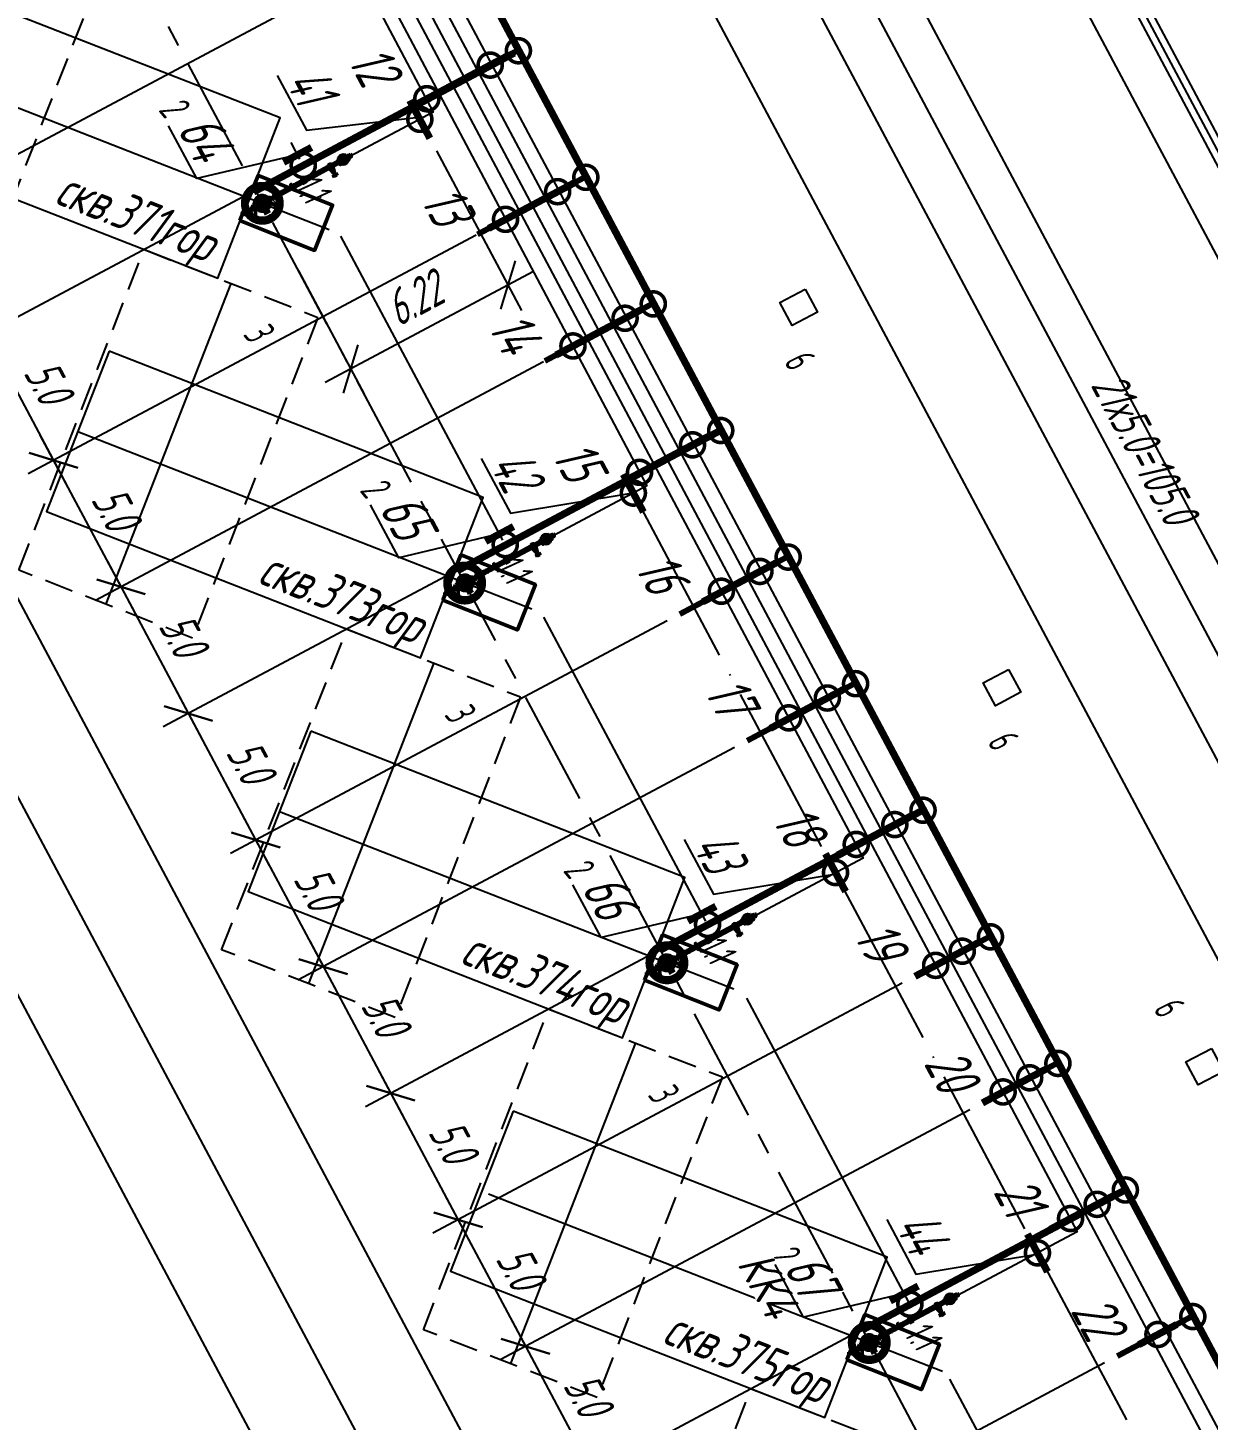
# Model space of a CAD drawing. Extents: x 5370511 to 5386565, y 1010429 to 1053793.
# Drawn here: x 5380076.9 to 5380159.2, y 1040594.6 to 1040691.7 of the extents above; entities that cross this region are included whole.
import ezdxf

# ---------------------------------------------------------------- set-up
doc = ezdxf.new("R2010")
doc.units = 0
doc.header["$PDMODE"] = 32
doc.header["$PDSIZE"] = 0.3
for name, pattern in [('ACAD_ISO04W100', [30, 24, -3, 0, -3]), ('осевая2', [12.5, 8, -1.5, 1.5, -1.5]), ('Штрих 2x1', [3, 2, -1])]:
    doc.linetypes.add(name, pattern=pattern)
doc.layers.get('0').update_dxf_attribs({"linetype": 'CONTINUOUS'})
doc.layers.get('DEFPOINTS').update_dxf_attribs({"linetype": 'CONTINUOUS'})
doc.layers.add('ГП_Нов.скв.', color=104, linetype='CONTINUOUS', lineweight=25)
doc.layers.add('ЭС_сети', color=1, linetype='CONTINUOUS', lineweight=50)
doc.layers.add('ГП_опоры_схем', color=7, linetype='CONTINUOUS')
doc.layers.add('ОНиГМ сооружения', color=7, linetype='CONTINUOUS')
doc.styles.add('ГОСТ_НИПИ', font='gost_nipi.shx', dxfattribs={"oblique": 15})
doc.styles.add('ГОСТ_НИПИ_разм', font='gost_nipi.shx', dxfattribs={"width": 0.8, "oblique": 15, "height": 2.5})
doc.dimstyles.new('Лист М500', dxfattribs={"dimtxt": 2.5, "dimasz": 2.5, "dimexe": 2, "dimexo": 1, "dimgap": 1, "dimtad": 1, "dimdec": 1, "dimlfac": 0.5, "dimzin": 0, "dimdsep": 46, "dimtxsty": 'ГОСТ_НИПИ_разм', "dimblk": 'OBLIQUE', "dimcen": 0.09, "dimdle": 2, "dimaunit": 1, "dimadec": 0, "dimazin": 0, "dimtfac": 1, "dimtdec": 1, "dimtofl": 0, "dimtmove": 1, "dimatfit": 3, "dimldrblk": 'NONE', "dimfxl": 1, "dimtolj": 1, "dimtzin": 0, "dimarcsym": 0})

# ---------------------------------------------------------------- blocks, each defined once
blk = doc.blocks.new('A$C65CC1851')
at = {"layer": 'ОНиГМ сооружения', "color": 253, "lineweight": 18, "ltscale": 0.7}
for p, q in [((434, 4006), (114, 4007)), ((273, 0), (274, 4310)), ((664, 3502), (194, 3502)), ((205, 2442), (342, 2442)), ((274, 1197), (636, 1196)), ((504, 1264), (637, 1264)), ((0, 800), (636, 800)), ((273, 337), (636, 337))]:
    blk.add_line(p, q, dxfattribs=at)
at = {"layer": 'ОНиГМ сооружения', "color": 253, "lineweight": 50, "ltscale": 100}
for p, q in [((230, 4228), (230, 4313)), ((319, 4227), (319, 4310)), ((230, 3432), (229, 2072)), ((230, 3786), (230, 3568)), ((319, 3681), (230, 3681)), ((319, 3582), (230, 3582)), ((319, 3422), (230, 3422)), ((617, 3502), (292, 3423)), ((617, 3502), (296, 3579)), ((318, 2072), (319, 3427)), ((319, 3573), (319, 3785)), ((617, 3622), (617, 3382)), ((617, 3502), (697, 3502)), ((319, 3322), (230, 3322)), ((319, 3322), (230, 3322)), ((318, 2672), (229, 2672)), ((318, 2172), (229, 2172)), ((229, 1412), (229, 1952)), ((318, 1952), (318, 1412)), ((176, 1519), (176, 1332)), ((176, 1519), (229, 1519)), ((176, 1479), (229, 1479)), ((318, 1852), (229, 1852)), ((254, 1752), (229, 1752)), ((318, 1512), (229, 1512)), ((298, 1700), (249, 1700)), ((249, 1700), (249, 1669)), ((254, 1823), (254, 1834)), ((254, 1834), (294, 1834)), ((254, 1823), (294, 1755)), ((294, 1823), (254, 1755)), ((254, 1744), (254, 1755)), ((254, 1744), (294, 1744)), ((257, 1834), (257, 1851)), ((257, 1851), (290, 1851)), ((257, 1700), (257, 1710)), ((257, 1710), (290, 1710)), ((264, 1744), (264, 1675)), ((274, 1752), (274, 1752)), ((284, 1744), (284, 1675)), ((290, 1834), (290, 1851)), ((290, 1700), (290, 1710)), ((294, 1834), (294, 1823)), ((294, 1755), (294, 1744)), ((318, 1752), (294, 1752)), ((298, 1700), (298, 1669)), ((319, 1519), (371, 1519)), ((319, 1479), (371, 1479)), ((371, 1519), (371, 1332)), ((176, 1440), (229, 1440)), ((176, 1412), (371, 1412)), ((371, 1372), (176, 1372)), ((371, 1332), (176, 1332)), ((371, 1332), (176, 1062)), ((371, 1062), (176, 1332)), ((371, 1062), (176, 1062)), ((176, 1022), (176, 1062)), ((176, 1022), (371, 1022)), ((176, 982), (176, 1022)), ((176, 982), (176, 942)), ((371, 982), (176, 982)), ((318, 1010), (229, 1010)), ((229, 1010), (229, 993)), ((318, 993), (229, 993)), ((318, 1010), (318, 993)), ((319, 1440), (371, 1440)), ((637, 1264), (371, 1399)), ((371, 1022), (371, 1062)), ((371, 982), (371, 1022)), ((371, 982), (371, 942)), ((636, 1196), (372, 1331)), ((636, 1196), (372, 1061)), ((637, 1264), (570, 1230)), ((637, 1384), (636, 1144)), ((637, 1316), (636, 1076)), ((636, 1196), (666, 1196)), ((637, 1264), (666, 1264)), ((371, 942), (176, 942)), ((371, 592), (176, 592)), ((176, 552), (176, 592)), ((371, 552), (176, 552)), ((371, 552), (176, 552)), ((176, 512), (176, 552)), ((176, 472), (176, 512)), ((371, 512), (176, 512)), ((218, 592), (218, 619)), ((318, 540), (228, 540)), ((228, 540), (228, 523)), ((318, 523), (228, 523)), ((229, 887), (229, 942)), ((636, 800), (300, 894)), ((636, 800), (300, 706)), ((318, 887), (318, 942)), ((318, 540), (318, 523)), ((328, 592), (328, 619)), ((371, 552), (371, 592)), ((371, 512), (371, 552)), ((371, 472), (371, 512)), ((636, 920), (636, 680)), ((636, 800), (666, 800)), ((371, 472), (176, 472)), ((371, 472), (176, 202)), ((371, 202), (176, 472)), ((371, 202), (176, 202)), ((176, 122), (176, 202)), ((371, 162), (176, 162)), ((176, 162), (371, 162)), ((176, 162), (370, 162)), ((176, 122), (371, 122)), ((310, 75), (237, 75)), ((237, 75), (237, 40)), ((237, 40), (310, 40)), ((237, 40), (310, 40)), ((310, 40), (237, 40)), ((237, 40), (237, 20)), ((310, 20), (237, 20)), ((243, 122), (243, 75)), ((303, 122), (303, 75)), ((310, 40), (310, 75)), ((310, 40), (310, 20)), ((636, 337), (371, 472)), ((636, 337), (371, 202)), ((371, 122), (371, 202)), ((636, 457), (636, 217)), ((636, 337), (666, 337))]:
    blk.add_line(p, q, dxfattribs=at)
at = {"layer": 'ОНиГМ сооружения', "color": 253, "lineweight": 50, "ltscale": 0.7}
for p, q in [((354, 3501), (354, 3501)), ((294, 3197), (254, 3197)), ((294, 2997), (254, 2997)), ((294, 2797), (254, 2797)), ((318, 1632), (229, 1632)), ((312, 1789), (237, 1789)), ((274, 1673), (274, 1851))]:
    blk.add_line(p, q, dxfattribs=at)
at = {"layer": 'ОНиГМ сооружения', "color": 253, "lineweight": 50}
for p, q in [((205, 2527), (205, 2357)), ((229, 2527), (205, 2527)), ((342, 2527), (319, 2527)), ((342, 2527), (342, 2357)), ((229, 2357), (205, 2357)), ((342, 2357), (318, 2357))]:
    blk.add_line(p, q, dxfattribs=at)
for points in [[(169, 4183), (379, 4182), (379, 4155), (169, 4156)], [(169, 4156), (379, 4155), (379, 4128), (169, 4129)], [(169, 3858), (379, 3857), (379, 3884), (169, 3885)], [(169, 3831), (379, 3830), (379, 3857), (169, 3858)], [(169, 2042), (379, 2042), (379, 2012), (169, 2012)], [(169, 2012), (379, 2012), (379, 1982), (169, 1982)]]:
    blk.add_lwpolyline(points, close=True, dxfattribs=at)
at = {"layer": 'ОНиГМ сооружения', "color": 253, "lineweight": 50, "ltscale": 100}
for points in [[(379, 3884), (169, 4129)], [(169, 3885), (379, 4128)]]:
    blk.add_lwpolyline(points, dxfattribs=at)
at = {"layer": 'ОНиГМ сооружения', "color": 253, "lineweight": 50}
for points in [[(334, 4182), (319, 4227), (230, 4228), (214, 4183)], [(334, 3830), (319, 3785), (230, 3786), (214, 3831)], [(334, 2042), (318, 2072), (229, 2072), (214, 2042)], [(334, 1982), (318, 1952), (229, 1952), (214, 1982)]]:
    blk.add_lwpolyline(points, dxfattribs=at)
at = {"layer": 'ОНиГМ сооружения', "color": 253, "lineweight": 50, "ltscale": 100}
blk.add_lwpolyline([(434, -173), (-655, 1132), (1494, 2927), (2583, 1622)], close=True, dxfattribs=at)
for centre, radius in [((275, 4007), 160), ((274, 3502), 80), ((274, 3502), 52.4), ((274, 3502), 36.5), ((274, 3197), 20), ((274, 2997), 20), ((274, 2797), 20), ((273, 800), 97.5)]:
    blk.add_circle(centre, radius, dxfattribs=at)
for centre, radius, start, end in [((274, 1632), 44.5, 359.9809, 179.9809), ((274, 1789), 37.5, 120.5544, 239.2817), ((274, 1789), 37.5, 300.3385, 59.7489), ((276, 798), 276, 111.2305, 179.4329), ((274, 800), 272, 5.3112, 69.1056), ((276, 803), 276, 180.5702, 248.7313), ((274, 800), 190, 120.9955, 180.0104), ((274, 800), 190, 180.0104, 344.6729), ((274, 800), 190, 15.2269, 59.2465), ((274, 800), 272, 290.8562, 354.5886), ((273, 43), 43.3, 212.543, 327.4188)]:
    blk.add_arc(centre, radius, start, end, dxfattribs=at)
blk.add_spline([(230, 4313), (256, 4322), (296, 4300), (319, 4310), (319, 4309)], degree=3, dxfattribs=at)
blk = doc.blocks.new('*U112')
at = {"layer": 'ГП_Нов.скв.', "color": 0, "const_width": 0.25, "flags": 128}
blk.add_lwpolyline([(0.193, -0.593, 1), (-0.193, 0.593, 1)], format="xyb", close=True, dxfattribs=at)
at = {"layer": 'ГП_Нов.скв.', "color": 0, "const_width": 0.048}
blk.add_lwpolyline([(0.007, -0.023, 1), (-0.007, 0.023, 1)], format="xyb", close=True, dxfattribs=at)
at = {"layer": 'ГП_Нов.скв.', "color": 0, "style": 'ГОСТ_НИПИ', "oblique": 15, "width": 0.9}
blk.add_attdef('СКВ.2', (-4.737, -5.512), '', height=1.3, rotation=28.0634, dxfattribs=at)
blk = doc.blocks.new('*U113')
at = {"layer": 'ГП_Нов.скв.', "color": 0, "const_width": 0.25, "flags": 128}
blk.add_lwpolyline([(0.193, -0.593, 1), (-0.193, 0.593, 1)], format="xyb", close=True, dxfattribs=at)
at = {"layer": 'ГП_Нов.скв.', "color": 0, "const_width": 0.048}
blk.add_lwpolyline([(0.007, -0.023, 1), (-0.007, 0.023, 1)], format="xyb", close=True, dxfattribs=at)
at = {"layer": 'ГП_Нов.скв.', "color": 0, "style": 'ГОСТ_НИПИ', "oblique": 15, "width": 0.9}
blk.add_attdef('СКВ.2', (-4.726, -5.507), '', height=1.3, rotation=28.0634, dxfattribs=at)
blk = doc.blocks.new('*U114')
at = {"layer": 'ГП_Нов.скв.', "color": 0, "const_width": 0.25, "flags": 128}
blk.add_lwpolyline([(0.193, -0.593, 1), (-0.193, 0.593, 1)], format="xyb", close=True, dxfattribs=at)
at = {"layer": 'ГП_Нов.скв.', "color": 0, "const_width": 0.048}
blk.add_lwpolyline([(0.007, -0.023, 1), (-0.007, 0.023, 1)], format="xyb", close=True, dxfattribs=at)
at = {"layer": 'ГП_Нов.скв.', "color": 0, "style": 'ГОСТ_НИПИ', "oblique": 15, "width": 0.9}
blk.add_attdef('СКВ.2', (-4.743, -5.5), '', height=1.3, rotation=28.0634, dxfattribs=at)
blk = doc.blocks.new('*U115')
at = {"layer": 'ГП_Нов.скв.', "color": 0, "const_width": 0.25, "flags": 128}
blk.add_lwpolyline([(0.193, -0.593, 1), (-0.193, 0.593, 1)], format="xyb", close=True, dxfattribs=at)
at = {"layer": 'ГП_Нов.скв.', "color": 0, "const_width": 0.048}
blk.add_lwpolyline([(0.007, -0.023, 1), (-0.007, 0.023, 1)], format="xyb", close=True, dxfattribs=at)
at = {"layer": 'ГП_Нов.скв.', "color": 0, "style": 'ГОСТ_НИПИ', "oblique": 15, "width": 0.9}
blk.add_attdef('СКВ.2', (-4.762, -5.526), '', height=1.3, rotation=28.0634, dxfattribs=at)
blk = doc.blocks.new('Опоры_схем')
at = {"layer": 'ГП_опоры_схем', "color": 253, "const_width": 0.2}
for points in [[(5380044.335, 1039823.547), (5380045.275, 1039827.765)], [(5380044.335, 1039823.547), (5380045.275, 1039827.765)], [(5380049.215, 1039822.458), (5380050.155, 1039826.676)], [(5380049.215, 1039822.458), (5380050.155, 1039826.676)], [(5380054.095, 1039821.371), (5380055.035, 1039825.589)], [(5380054.095, 1039821.371), (5380055.035, 1039825.589)], [(5380058.975, 1039820.285), (5380059.915, 1039824.503)], [(5380058.975, 1039820.285), (5380059.915, 1039824.503)], [(5380063.856, 1039819.198), (5380064.796, 1039823.416)], [(5380063.856, 1039819.198), (5380064.796, 1039823.416)], [(5380068.736, 1039818.111), (5380069.676, 1039822.329)], [(5380068.736, 1039818.111), (5380069.676, 1039822.329)], [(5380073.617, 1039817.024), (5380074.557, 1039821.242)], [(5380073.617, 1039817.024), (5380074.557, 1039821.242)], [(5380078.78, 1039817.206), (5380079.436, 1039820.151)], [(5380078.78, 1039817.206), (5380079.436, 1039820.151)], [(5380083.66, 1039816.119), (5380084.317, 1039819.064)], [(5380083.66, 1039816.119), (5380084.317, 1039819.064)], [(5380088.541, 1039815.032), (5380089.197, 1039817.977)], [(5380088.541, 1039815.032), (5380089.197, 1039817.977)], [(5380093.421, 1039813.945), (5380094.077, 1039816.888)], [(5380093.421, 1039813.945), (5380094.077, 1039816.888)]]:
    blk.add_lwpolyline(points, dxfattribs=at)
at = {"layer": 'ГП_опоры_схем', "color": 253, "const_width": 0.2, "elevation": 0}
for points in [[(5380045.49, 1039823.405), (5380044.302, 1039823.669)], [(5380060.183, 1039820.586), (5380058.995, 1039820.851)], [(5380074.824, 1039817.326), (5380073.636, 1039817.591)], [(5380089.473, 1039814.042), (5380088.285, 1039814.307)]]:
    blk.add_lwpolyline(points, dxfattribs=at)
blk = doc.blocks.new('_Oblique')
at = {"color": 0, "linetype": 'ByBlock', "lineweight": -2}
blk.add_line((-0.5, -0.5), (0.5, 0.5), dxfattribs=at)
blk = doc.blocks.new('*D732')
at = {"color": 0, "lineweight": -2, "transparency": 16777216}
for p, q in [((5380088.131, 1040711.888), (5380058.095, 1040695.884)), ((5380092.834, 1040703.058), (5380062.799, 1040687.055)), ((5380058.919, 1040698.589), (5380065.504, 1040686.231))]:
    blk.add_line(p, q, dxfattribs=at)
at = {"layer": 'DEFPOINTS', "color": 0, "lineweight": 15, "transparency": 16777216}
for p in [(5380089.014, 1040712.358), (5380093.716, 1040703.528), (5380064.564, 1040687.996)]:
    blk.add_point(p, dxfattribs=at)
at = {"color": 0, "lineweight": -2, "transparency": 16777216, "xscale": 2.5, "yscale": 2.5, "zscale": 2.5}
for p, rotation in [((5380059.86, 1040696.824), 118.0491553040555), ((5380064.564, 1040687.996), 298.0491553040555)]:
    blk.add_blockref('_Oblique', p, dxfattribs=dict(at, rotation=rotation))
at = {"color": 0, "transparency": 16777216, "insert": (5380064.198, 1040693.468), "char_height": 2.5, "attachment_point": 5, "rotation": 298.04916, "style": 'ГОСТ_НИПИ_разм'}
blk.add_mtext('\\A1;5.0', dxfattribs=at)
blk = doc.blocks.new('_None')
blk = doc.blocks.new('*D733')
at = {"color": 0, "lineweight": -2, "transparency": 16777216}
for p, q in [((5380092.834, 1040703.058), (5380062.799, 1040687.055)), ((5380097.946, 1040694.451), (5380067.501, 1040678.23)), ((5380063.623, 1040689.761), (5380070.207, 1040677.405))]:
    blk.add_line(p, q, dxfattribs=at)
at = {"layer": 'DEFPOINTS', "color": 0, "lineweight": 15, "transparency": 16777216}
for p in [(5380093.716, 1040703.528), (5380098.829, 1040694.921), (5380069.266, 1040679.17)]:
    blk.add_point(p, dxfattribs=at)
at = {"color": 0, "lineweight": -2, "transparency": 16777216, "xscale": 2.5, "yscale": 2.5, "zscale": 2.5}
for p, rotation in [((5380064.564, 1040687.996), 118.0491553040555), ((5380069.266, 1040679.17), 298.0491553040555)]:
    blk.add_blockref('_Oblique', p, dxfattribs=dict(at, rotation=rotation))
at = {"color": 0, "transparency": 16777216, "insert": (5380068.901, 1040684.641), "char_height": 2.5, "attachment_point": 5, "rotation": 298.04916, "style": 'ГОСТ_НИПИ_разм'}
blk.add_mtext('\\A1;5.0', dxfattribs=at)
blk = doc.blocks.new('*D734')
at = {"color": 0, "lineweight": -2, "transparency": 16777216}
for p, q in [((5380097.946, 1040694.451), (5380067.501, 1040678.23)), ((5380103.786, 1040686.231), (5380072.204, 1040669.404)), ((5380068.326, 1040680.935), (5380074.909, 1040668.579))]:
    blk.add_line(p, q, dxfattribs=at)
at = {"layer": 'DEFPOINTS', "color": 0, "lineweight": 15, "transparency": 16777216}
for p in [(5380098.829, 1040694.921), (5380104.668, 1040686.702), (5380073.969, 1040670.345)]:
    blk.add_point(p, dxfattribs=at)
at = {"color": 0, "lineweight": -2, "transparency": 16777216, "xscale": 2.5, "yscale": 2.5, "zscale": 2.5}
for p, rotation in [((5380069.266, 1040679.17), 118.0491553040555), ((5380073.969, 1040670.345), 298.0491553040555)]:
    blk.add_blockref('_Oblique', p, dxfattribs=dict(at, rotation=rotation))
at = {"color": 0, "transparency": 16777216, "insert": (5380073.603, 1040675.815), "char_height": 2.5, "attachment_point": 5, "rotation": 298.04916, "style": 'ГОСТ_НИПИ_разм'}
blk.add_mtext('\\A1;5.0', dxfattribs=at)
blk = doc.blocks.new('*D735')
at = {"color": 0, "lineweight": -2, "transparency": 16777216}
for p, q in [((5380103.786, 1040686.231), (5380072.204, 1040669.404)), ((5380108.133, 1040677.215), (5380076.907, 1040660.577)), ((5380073.028, 1040672.11), (5380079.612, 1040659.752))]:
    blk.add_line(p, q, dxfattribs=at)
at = {"layer": 'DEFPOINTS', "color": 0, "lineweight": 15, "transparency": 16777216}
for p in [(5380104.668, 1040686.702), (5380109.016, 1040677.685), (5380078.672, 1040661.517)]:
    blk.add_point(p, dxfattribs=at)
at = {"color": 0, "lineweight": -2, "transparency": 16777216, "xscale": 2.5, "yscale": 2.5, "zscale": 2.5}
for p, rotation in [((5380073.969, 1040670.345), 118.0491553040555), ((5380078.672, 1040661.517), 298.0491553040555)]:
    blk.add_blockref('_Oblique', p, dxfattribs=dict(at, rotation=rotation))
at = {"color": 0, "transparency": 16777216, "insert": (5380078.306, 1040666.989), "char_height": 2.5, "attachment_point": 5, "rotation": 298.04916, "style": 'ГОСТ_НИПИ_разм'}
blk.add_mtext('\\A1;5.0', dxfattribs=at)
blk = doc.blocks.new('*D736')
at = {"color": 0, "lineweight": -2, "transparency": 16777216}
for p, q in [((5380108.133, 1040677.215), (5380076.907, 1040660.577)), ((5380112.834, 1040668.389), (5380081.609, 1040651.752)), ((5380077.731, 1040663.283), (5380084.315, 1040650.927))]:
    blk.add_line(p, q, dxfattribs=at)
at = {"layer": 'DEFPOINTS', "color": 0, "lineweight": 15, "transparency": 16777216}
for p in [(5380109.016, 1040677.685), (5380113.717, 1040668.859), (5380083.374, 1040652.692)]:
    blk.add_point(p, dxfattribs=at)
at = {"color": 0, "lineweight": -2, "transparency": 16777216, "xscale": 2.5, "yscale": 2.5, "zscale": 2.5}
for p, rotation in [((5380078.672, 1040661.517), 118.0491553040555), ((5380083.374, 1040652.692), 298.0491553040555)]:
    blk.add_blockref('_Oblique', p, dxfattribs=dict(at, rotation=rotation))
at = {"color": 0, "transparency": 16777216, "insert": (5380083.009, 1040658.163), "char_height": 2.5, "attachment_point": 5, "rotation": 298.04916, "style": 'ГОСТ_НИПИ_разм'}
blk.add_mtext('\\A1;5.0', dxfattribs=at)
blk = doc.blocks.new('*D737')
at = {"color": 0, "lineweight": -2, "transparency": 16777216}
for p, q in [((5380112.834, 1040668.389), (5380081.609, 1040651.752)), ((5380116.749, 1040659.146), (5380086.31, 1040642.928)), ((5380082.434, 1040654.457), (5380089.016, 1040642.103))]:
    blk.add_line(p, q, dxfattribs=at)
at = {"layer": 'DEFPOINTS', "color": 0, "lineweight": 15, "transparency": 16777216}
for p in [(5380113.717, 1040668.859), (5380117.631, 1040659.616), (5380088.075, 1040643.868)]:
    blk.add_point(p, dxfattribs=at)
at = {"color": 0, "lineweight": -2, "transparency": 16777216, "xscale": 2.5, "yscale": 2.5, "zscale": 2.5}
for p, rotation in [((5380083.374, 1040652.692), 118.0491553040555), ((5380088.075, 1040643.868), 298.0491553040555)]:
    blk.add_blockref('_Oblique', p, dxfattribs=dict(at, rotation=rotation))
at = {"color": 0, "transparency": 16777216, "insert": (5380087.71, 1040649.338), "char_height": 2.5, "attachment_point": 5, "rotation": 298.04916, "style": 'ГОСТ_НИПИ_разм'}
blk.add_mtext('\\A1;5.0', dxfattribs=at)
blk = doc.blocks.new('*D738')
at = {"color": 0, "lineweight": -2, "transparency": 16777216}
for p, q in [((5380116.749, 1040659.146), (5380086.31, 1040642.928)), ((5380121.45, 1040650.32), (5380091.013, 1040634.102)), ((5380087.135, 1040645.633), (5380093.718, 1040633.278))]:
    blk.add_line(p, q, dxfattribs=at)
at = {"layer": 'DEFPOINTS', "color": 0, "lineweight": 15, "transparency": 16777216}
for p in [(5380117.631, 1040659.616), (5380122.332, 1040650.79), (5380092.778, 1040635.043)]:
    blk.add_point(p, dxfattribs=at)
at = {"color": 0, "lineweight": -2, "transparency": 16777216, "xscale": 2.5, "yscale": 2.5, "zscale": 2.5}
for p, rotation in [((5380088.075, 1040643.868), 118.0491553040555), ((5380092.778, 1040635.043), 298.0491553040555)]:
    blk.add_blockref('_Oblique', p, dxfattribs=dict(at, rotation=rotation))
at = {"color": 0, "transparency": 16777216, "insert": (5380092.412, 1040640.514), "char_height": 2.5, "attachment_point": 5, "rotation": 298.04916, "style": 'ГОСТ_НИПИ_разм'}
blk.add_mtext('\\A1;5.0', dxfattribs=at)
blk = doc.blocks.new('*D739')
at = {"color": 0, "lineweight": -2, "transparency": 16777216}
for p, q in [((5380121.45, 1040650.32), (5380091.013, 1040634.102)), ((5380126.156, 1040641.496), (5380095.715, 1040625.277)), ((5380091.837, 1040636.808), (5380098.42, 1040624.452))]:
    blk.add_line(p, q, dxfattribs=at)
at = {"layer": 'DEFPOINTS', "color": 0, "lineweight": 15, "transparency": 16777216}
for p in [(5380122.332, 1040650.79), (5380127.038, 1040641.966), (5380097.48, 1040626.217)]:
    blk.add_point(p, dxfattribs=at)
at = {"color": 0, "lineweight": -2, "transparency": 16777216, "xscale": 2.5, "yscale": 2.5, "zscale": 2.5}
for p, rotation in [((5380092.778, 1040635.043), 118.0491553040555), ((5380097.48, 1040626.217), 298.0491553040555)]:
    blk.add_blockref('_Oblique', p, dxfattribs=dict(at, rotation=rotation))
at = {"color": 0, "transparency": 16777216, "insert": (5380097.115, 1040631.688), "char_height": 2.5, "attachment_point": 5, "rotation": 298.04916, "style": 'ГОСТ_НИПИ_разм'}
blk.add_mtext('\\A1;5.0', dxfattribs=at)
blk = doc.blocks.new('*D740')
at = {"color": 0, "lineweight": -2, "transparency": 16777216}
for p, q in [((5380126.156, 1040641.496), (5380095.715, 1040625.277)), ((5380130.856, 1040632.67), (5380100.417, 1040616.452)), ((5380096.54, 1040627.983), (5380103.123, 1040615.627))]:
    blk.add_line(p, q, dxfattribs=at)
at = {"layer": 'DEFPOINTS', "color": 0, "lineweight": 15, "transparency": 16777216}
for p in [(5380127.038, 1040641.966), (5380131.739, 1040633.14), (5380102.182, 1040617.392)]:
    blk.add_point(p, dxfattribs=at)
at = {"color": 0, "lineweight": -2, "transparency": 16777216, "xscale": 2.5, "yscale": 2.5, "zscale": 2.5}
for p, rotation in [((5380097.48, 1040626.217), 118.0491553040555), ((5380102.182, 1040617.392), 298.0491553040555)]:
    blk.add_blockref('_Oblique', p, dxfattribs=dict(at, rotation=rotation))
at = {"color": 0, "transparency": 16777216, "insert": (5380101.817, 1040622.863), "char_height": 2.5, "attachment_point": 5, "rotation": 298.04916, "style": 'ГОСТ_НИПИ_разм'}
blk.add_mtext('\\A1;5.0', dxfattribs=at)
blk = doc.blocks.new('*D741')
at = {"color": 0, "lineweight": -2, "transparency": 16777216}
for p, q in [((5380130.856, 1040632.67), (5380100.417, 1040616.452)), ((5380137.855, 1040625.068), (5380105.12, 1040607.626)), ((5380101.242, 1040619.157), (5380107.825, 1040606.801))]:
    blk.add_line(p, q, dxfattribs=at)
at = {"layer": 'DEFPOINTS', "color": 0, "lineweight": 15, "transparency": 16777216}
for p in [(5380131.739, 1040633.14), (5380138.738, 1040625.538), (5380106.885, 1040608.566)]:
    blk.add_point(p, dxfattribs=at)
at = {"color": 0, "lineweight": -2, "transparency": 16777216, "xscale": 2.5, "yscale": 2.5, "zscale": 2.5}
for p, rotation in [((5380102.182, 1040617.392), 118.0491553040555), ((5380106.885, 1040608.566), 298.0491553040555)]:
    blk.add_blockref('_Oblique', p, dxfattribs=dict(at, rotation=rotation))
at = {"color": 0, "transparency": 16777216, "insert": (5380106.519, 1040614.037), "char_height": 2.5, "attachment_point": 5, "rotation": 298.04916, "style": 'ГОСТ_НИПИ_разм'}
blk.add_mtext('\\A1;5.0', dxfattribs=at)
blk = doc.blocks.new('*D742')
at = {"color": 0, "lineweight": -2, "transparency": 16777216}
for p, q in [((5380137.855, 1040625.068), (5380105.12, 1040607.626)), ((5380142.556, 1040616.241), (5380109.822, 1040598.8)), ((5380105.944, 1040610.331), (5380112.528, 1040597.976))]:
    blk.add_line(p, q, dxfattribs=at)
at = {"layer": 'DEFPOINTS', "color": 0, "lineweight": 15, "transparency": 16777216}
for p in [(5380138.738, 1040625.538), (5380143.439, 1040616.712), (5380111.587, 1040599.741)]:
    blk.add_point(p, dxfattribs=at)
at = {"color": 0, "lineweight": -2, "transparency": 16777216, "xscale": 2.5, "yscale": 2.5, "zscale": 2.5}
for p, rotation in [((5380106.885, 1040608.566), 118.0491553040555), ((5380111.587, 1040599.741), 298.0491553040555)]:
    blk.add_blockref('_Oblique', p, dxfattribs=dict(at, rotation=rotation))
at = {"color": 0, "transparency": 16777216, "insert": (5380111.222, 1040605.212), "char_height": 2.5, "attachment_point": 5, "rotation": 298.04916, "style": 'ГОСТ_НИПИ_разм'}
blk.add_mtext('\\A1;5.0', dxfattribs=at)
blk = doc.blocks.new('*D743')
at = {"color": 0, "lineweight": -2, "transparency": 16777216}
for p, q in [((5380142.556, 1040616.241), (5380109.822, 1040598.8)), ((5380147.259, 1040607.417), (5380114.524, 1040589.975)), ((5380110.647, 1040601.506), (5380117.23, 1040589.15))]:
    blk.add_line(p, q, dxfattribs=at)
at = {"layer": 'DEFPOINTS', "color": 0, "lineweight": 15, "transparency": 16777216}
for p in [(5380143.439, 1040616.712), (5380148.142, 1040607.887), (5380116.289, 1040590.915)]:
    blk.add_point(p, dxfattribs=at)
at = {"color": 0, "lineweight": -2, "transparency": 16777216, "xscale": 2.5, "yscale": 2.5, "zscale": 2.5}
for p, rotation in [((5380111.587, 1040599.741), 118.0491553040555), ((5380116.289, 1040590.915), 298.0491553040555)]:
    blk.add_blockref('_Oblique', p, dxfattribs=dict(at, rotation=rotation))
at = {"color": 0, "transparency": 16777216, "insert": (5380115.924, 1040596.386), "char_height": 2.5, "attachment_point": 5, "rotation": 298.04916, "style": 'ГОСТ_НИПИ_разм'}
blk.add_mtext('\\A1;5.0', dxfattribs=at)
blk = doc.blocks.new('*D744')
at = {"color": 0, "lineweight": -2, "transparency": 16777216}
for p, q in [((5380147.259, 1040607.417), (5380114.524, 1040589.975)), ((5380151.96, 1040598.59), (5380119.227, 1040581.149)), ((5380115.349, 1040592.68), (5380121.932, 1040580.325))]:
    blk.add_line(p, q, dxfattribs=at)
at = {"layer": 'DEFPOINTS', "color": 0, "lineweight": 15, "transparency": 16777216}
for p in [(5380148.142, 1040607.887), (5380152.843, 1040599.061), (5380120.992, 1040582.09)]:
    blk.add_point(p, dxfattribs=at)
at = {"color": 0, "lineweight": -2, "transparency": 16777216, "xscale": 2.5, "yscale": 2.5, "zscale": 2.5}
for p, rotation in [((5380116.289, 1040590.915), 118.0491553040555), ((5380120.992, 1040582.09), 298.0491553040555)]:
    blk.add_blockref('_Oblique', p, dxfattribs=dict(at, rotation=rotation))
at = {"color": 0, "transparency": 16777216, "insert": (5380120.626, 1040587.561), "char_height": 2.5, "attachment_point": 5, "rotation": 298.04916, "style": 'ГОСТ_НИПИ_разм'}
blk.add_mtext('\\A1;5.0', dxfattribs=at)
blk = doc.blocks.new('*D745')
at = {"color": 0, "lineweight": -2, "transparency": 16777216}
for p, q in [((5380151.96, 1040598.59), (5380119.227, 1040581.149)), ((5380156.664, 1040589.766), (5380123.929, 1040572.324)), ((5380120.051, 1040583.855), (5380126.634, 1040571.499))]:
    blk.add_line(p, q, dxfattribs=at)
at = {"layer": 'DEFPOINTS', "color": 0, "lineweight": 15, "transparency": 16777216}
for p in [(5380152.843, 1040599.061), (5380157.546, 1040590.236), (5380125.694, 1040573.264)]:
    blk.add_point(p, dxfattribs=at)
at = {"color": 0, "lineweight": -2, "transparency": 16777216, "xscale": 2.5, "yscale": 2.5, "zscale": 2.5}
for p, rotation in [((5380120.992, 1040582.09), 118.0491553040555), ((5380125.694, 1040573.264), 298.0491553040555)]:
    blk.add_blockref('_Oblique', p, dxfattribs=dict(at, rotation=rotation))
at = {"color": 0, "transparency": 16777216, "insert": (5380125.329, 1040578.735), "char_height": 2.5, "attachment_point": 5, "rotation": 298.04916, "style": 'ГОСТ_НИПИ_разм'}
blk.add_mtext('\\A1;5.0', dxfattribs=at)
blk = doc.blocks.new('*D758')
at = {"color": 0, "lineweight": -2, "transparency": 16777216}
for p, q in [((5380105.388, 1040683.086), (5380111.309, 1040671.973)), ((5380095.744, 1040674.719), (5380100.326, 1040666.121)), ((5380112.133, 1040674.679), (5380097.62, 1040666.946))]:
    blk.add_line(p, q, dxfattribs=at)
at = {"layer": 'DEFPOINTS', "color": 0, "lineweight": 15, "transparency": 16777216}
for p in [(5380104.917, 1040683.969, -159.466), (5380095.274, 1040675.602), (5380099.385, 1040667.886)]:
    blk.add_point(p, dxfattribs=at)
at = {"color": 0, "lineweight": -2, "transparency": 16777216, "xscale": 2.5, "yscale": 2.5, "zscale": 2.5}
for p, rotation in [((5380110.368, 1040673.738), 28.04915530994217), ((5380099.385, 1040667.886), 208.0491553099422)]:
    blk.add_blockref('_Oblique', p, dxfattribs=dict(at, rotation=rotation))
at = {"color": 0, "transparency": 16777216, "insert": (5380103.819, 1040672.798), "char_height": 2.5, "attachment_point": 5, "rotation": 28.04916, "style": 'ГОСТ_НИПИ_разм'}
blk.add_mtext('\\A1;6.22', dxfattribs=at)
blk = doc.blocks.new('*D722')
at = {"color": 0, "lineweight": -2, "transparency": 16777216}
for p, q in [((5380102.432, 1040755.716), (5380203.042, 1040566.886)), ((5380083.602, 1040743.417), (5380105.137, 1040754.891)), ((5380182.458, 1040558.185), (5380203.867, 1040569.591))]:
    blk.add_line(p, q, dxfattribs=at)
at = {"layer": 'DEFPOINTS', "color": 0, "lineweight": 15, "transparency": 16777216}
for p in [(5380082.72, 1040742.947), (5380202.102, 1040568.651), (5380181.576, 1040557.714)]:
    blk.add_point(p, dxfattribs=at)
at = {"color": 0, "lineweight": -2, "transparency": 16777216, "xscale": 2.5, "yscale": 2.5, "zscale": 2.5}
for p, rotation in [((5380103.372, 1040753.95), 118.0491553040555), ((5380202.102, 1040568.651), 298.0491553040555)]:
    blk.add_blockref('_Oblique', p, dxfattribs=dict(at, rotation=rotation))
at = {"color": 0, "transparency": 16777216, "insert": (5380154.723, 1040662.359), "char_height": 2.5, "attachment_point": 5, "rotation": 298.04916, "style": 'ГОСТ_НИПИ_разм'}
blk.add_mtext('\\A1;21х5.0=105.0', dxfattribs=at)

msp = doc.modelspace()

# ---------------------------------------------------------------- linework, layer by layer
at = {"color": 8}
for p, q in [((5380067.441, 1040800.146), (5380197.694, 1040555.681)), ((5380142.977, 1040526.527), (5380012.723, 1040770.992)), ((5380066.22, 1040689.993), (5380097.888, 1040677.617)), ((5380091.046, 1040673.847), (5380082.315, 1040651.507)), ((5380080.36, 1040663.534), (5380112.027, 1040651.158)), ((5380105.186, 1040647.388), (5380096.455, 1040625.048)), ((5380094.434, 1040637.04), (5380126.101, 1040624.664)), ((5380119.26, 1040620.894), (5380110.529, 1040598.554)), ((5380108.996, 1040610.386), (5380140.664, 1040598.009))]:
    msp.add_line(p, q, dxfattribs=at)
for points in [[(5380076.23, 1040841.088), (5380237.049, 1040539.258), (5380112.433, 1040472.861), (5379961.02, 1040757.041), (5379980.436, 1040767.386), (5379971.031, 1040785.037)], [(5380076.024, 1040840.412), (5380236.372, 1040539.464), (5380112.64, 1040473.538), (5379961.696, 1040756.835), (5379981.112, 1040767.18), (5379971.708, 1040784.831)], [(5380075.818, 1040839.735), (5380235.696, 1040539.67), (5380112.846, 1040474.214), (5379962.372, 1040756.629), (5379981.788, 1040766.974), (5379972.384, 1040784.624)], [(5380074.581, 1040835.677), (5380231.638, 1040540.907), (5380114.083, 1040478.273), (5379966.431, 1040755.392), (5379985.847, 1040765.737), (5379976.442, 1040783.387)], [(5380068.405, 1040695.581), (5380064.036, 1040684.405), (5380090.128, 1040674.207), (5380094.488, 1040685.387)], [(5380131.079, 1040673.449), (5380131.946, 1040671.858), (5380130.17, 1040670.918), (5380129.309, 1040672.512)], [(5380082.544, 1040669.122), (5380078.176, 1040657.946), (5380104.267, 1040647.748), (5380108.627, 1040658.928)], [(5380145.261, 1040646.938), (5380146.129, 1040645.348), (5380144.353, 1040644.407), (5380143.492, 1040646.001)], [(5380096.618, 1040642.629), (5380092.25, 1040631.452), (5380118.341, 1040621.255), (5380122.701, 1040632.435)], [(5380159.404, 1040620.507), (5380160.272, 1040618.916), (5380158.496, 1040617.976), (5380157.635, 1040619.57)], [(5380110.725, 1040616.152), (5380106.357, 1040604.975), (5380132.448, 1040594.778), (5380136.808, 1040605.958)]]:
    msp.add_lwpolyline(points, close=True, dxfattribs=at)
at = {"color": 8, "linetype": 'осевая2'}
msp.add_lwpolyline([(5380011.66, 1040832.533), (5380178.889, 1040518.671)], dxfattribs=at)
at = {"color": 8}
msp.add_lwpolyline([(5379991.852, 1040765.506), (5379982.909, 1040782.292), (5380067.628, 1040827.44), (5380220.923, 1040539.731), (5380143.259, 1040498.35), (5380128.103, 1040526.796, 0.413433), (5380111.898, 1040531.759), (5380109.98, 1040530.741), (5380103.867, 1040542.214), (5380105.728, 1040543.202, 0.414994), (5380110.704, 1040559.451), (5380065.107, 1040645.029, 0.414214), (5380048.874, 1040649.977), (5380047.048, 1040649.004), (5380040.954, 1040660.444, 0.309973), (5380041.727, 1040671.9), (5379991.852, 1040765.506)], format="xyb", dxfattribs=at)
at = {"color": 8, "ltscale": 0.2}
msp.add_lwpolyline([(5379998.758, 1040783.38), (5380064.948, 1040818.647), (5380212.13, 1040542.411), (5380145.939, 1040507.143)], close=True, dxfattribs=at)
at = {"color": 5, "ltscale": 0.3, "transparency": 33554687, "const_width": 0.5}
for points in [[(5380039.192, 1040817.951), (5380048.306, 1040800.845), (5380036.412, 1040794.507), (5380044.784, 1040779.041), (5380046.189, 1040776.393), (5380060.932, 1040784.243), (5380181.669, 1040557.731), (5380163.988, 1040548.338)], [(5380110.799, 1040689.917), (5380092.623, 1040680.229)], [(5380125.048, 1040663.53), (5380106.868, 1040653.84)], [(5380139.159, 1040637.059), (5380120.971, 1040627.365)], [(5380153.291, 1040610.596), (5380135.081, 1040600.89)]]:
    msp.add_lwpolyline(points, dxfattribs=at)
at = {"color": 8, "ltscale": 5}
for points in [[(5380057.641, 1040785.972), (5380180.198, 1040555.811), (5380163.759, 1040547.055)], [(5380056.012, 1040784.777), (5380150.048, 1040607.732), (5380135.549, 1040600.011)], [(5380056.897, 1040785.242), (5380165.079, 1040581.75), (5380149.658, 1040573.531)], [(5380054.158, 1040784.076), (5380120.042, 1040659.729), (5380107.339, 1040652.957)], [(5380055.127, 1040784.311), (5380135.133, 1040633.777), (5380121.443, 1040626.488)], [(5380053.245, 1040783.59), (5380105.153, 1040685.789), (5380093.231, 1040679.437)]]:
    msp.add_lwpolyline(points, dxfattribs=at)
at = {"color": 8, "linetype": 'Штрих 2x1'}
for points in [[(5380082.915, 1040697.914), (5380074.178, 1040675.56), (5380062.069, 1040680.29), (5380070.806, 1040702.643)], [(5380097.101, 1040671.482), (5380088.364, 1040649.129), (5380076.255, 1040653.859), (5380084.992, 1040676.212)], [(5380111.24, 1040645.023), (5380102.504, 1040622.67), (5380090.395, 1040627.4), (5380099.131, 1040649.753)], [(5380125.314, 1040618.529), (5380116.578, 1040596.176), (5380104.469, 1040600.906), (5380113.205, 1040623.259)], [(5380139.421, 1040592.053), (5380130.685, 1040569.7), (5380118.576, 1040574.429), (5380127.312, 1040596.783)]]:
    msp.add_lwpolyline(points, close=True, dxfattribs=at)
at = {"const_width": 0.25}
for points in [[(5380111.829, 1040690.47, 1), (5380110.346, 1040689.68, 1), (5380111.829, 1040690.47, 49.91739)], [(5380109.864, 1040689.469, 1), (5380108.382, 1040688.679, 1), (5380109.864, 1040689.469, 49.91739)], [(5380105.446, 1040687.124, 1), (5380103.963, 1040686.334, 1), (5380105.446, 1040687.124, 49.91739)], [(5380096.829, 1040682.47, 1), (5380095.346, 1040681.68, 1), (5380096.829, 1040682.47, 49.91739)], [(5380116.531, 1040681.644, 1), (5380115.049, 1040680.854, 1), (5380116.531, 1040681.644, 49.91739)], [(5380114.565, 1040680.643, 1), (5380113.082, 1040679.853, 1), (5380114.565, 1040680.643, 49.91739)], [(5380110.933, 1040678.715, 1), (5380109.45, 1040677.925, 1), (5380110.933, 1040678.715, 49.91739)], [(5380121.234, 1040672.819, 1), (5380119.751, 1040672.029, 1), (5380121.234, 1040672.819, 49.91739)], [(5380119.266, 1040671.817, 1), (5380117.783, 1040671.027, 1), (5380119.266, 1040671.817, 49.91739)], [(5380115.634, 1040669.888, 1), (5380114.151, 1040669.098, 1), (5380115.634, 1040669.888, 49.91739)], [(5380125.936, 1040663.993, 1), (5380124.453, 1040663.203, 1), (5380125.936, 1040663.993, 49.91739)], [(5380123.971, 1040662.993, 1), (5380122.488, 1040662.203, 1), (5380123.971, 1040662.993, 49.91739)], [(5380120.275, 1040661.076, 1), (5380118.793, 1040660.286, 1), (5380120.275, 1040661.076, 49.91739)], [(5380110.913, 1040656.036, 1), (5380109.43, 1040655.246, 1), (5380110.913, 1040656.036, 49.91739)], [(5380130.638, 1040655.168, 1), (5380129.156, 1040654.378, 1), (5380130.638, 1040655.168, 49.91739)], [(5380128.671, 1040654.167, 1), (5380127.188, 1040653.377, 1), (5380128.671, 1040654.167, 49.91739)], [(5380125.982, 1040652.785, 1), (5380124.499, 1040651.995, 1), (5380125.982, 1040652.785, 49.91739)], [(5380135.341, 1040646.342, 1), (5380133.858, 1040645.552, 1), (5380135.341, 1040646.342, 49.91739)], [(5380133.372, 1040645.341, 1), (5380131.889, 1040644.551, 1), (5380133.372, 1040645.341, 49.91739)], [(5380130.683, 1040643.958, 1), (5380129.2, 1040643.168, 1), (5380130.683, 1040643.958, 49.91739)], [(5380140.043, 1040637.517, 1), (5380138.56, 1040636.727, 1), (5380140.043, 1040637.517, 49.91739)], [(5380138.075, 1040636.516, 1), (5380136.593, 1040635.726, 1), (5380138.075, 1040636.516, 49.91739)], [(5380135.386, 1040635.134, 1), (5380133.904, 1040634.344, 1), (5380135.386, 1040635.134, 49.91739)], [(5380125.02, 1040629.56, 1), (5380123.537, 1040628.77, 1), (5380125.02, 1040629.56, 49.91739)], [(5380144.745, 1040628.691, 1), (5380143.262, 1040627.901, 1), (5380144.745, 1040628.691, 49.91739)], [(5380142.777, 1040627.689, 1), (5380141.294, 1040626.899, 1), (5380142.777, 1040627.689, 49.91739)], [(5380140.924, 1040626.702, 1), (5380139.441, 1040625.912, 1), (5380140.924, 1040626.702, 49.91739)], [(5380149.447, 1040619.866, 1), (5380147.965, 1040619.076, 1), (5380149.447, 1040619.866, 49.91739)], [(5380147.478, 1040618.863, 1), (5380145.995, 1040618.073, 1), (5380147.478, 1040618.863, 49.91739)], [(5380145.625, 1040617.876, 1), (5380144.142, 1040617.086, 1), (5380145.625, 1040617.876, 49.91739)], [(5380154.15, 1040611.041, 1), (5380152.667, 1040610.251, 1), (5380154.15, 1040611.041, 49.91739)], [(5380152.181, 1040610.038, 1), (5380150.699, 1040609.248, 1), (5380152.181, 1040610.038, 49.91739)], [(5380150.328, 1040609.051, 1), (5380148.846, 1040608.261, 1), (5380150.328, 1040609.051, 49.91739)], [(5380139.127, 1040603.083, 1), (5380137.644, 1040602.293, 1), (5380139.127, 1040603.083, 49.91739)], [(5380158.852, 1040602.215, 1), (5380157.369, 1040601.425, 1), (5380158.852, 1040602.215, 49.91739)], [(5380156.422, 1040600.967, 1), (5380154.94, 1040600.177, 1), (5380156.422, 1040600.967, 49.91739)]]:
    msp.add_lwpolyline(points, format="xyb", dxfattribs=at)
at = {"const_width": 0.5}
for points in [[(5380110.311, 1040689.705), (5380103.531, 1040686.096)], [(5380094.719, 1040682.298), (5380096.666, 1040683.335)], [(5380115.012, 1040680.879), (5380109.018, 1040677.686)], [(5380119.713, 1040672.053), (5380113.719, 1040668.86)], [(5380124.418, 1040663.229), (5380118.618, 1040660.141)], [(5380108.803, 1040655.864), (5380110.75, 1040656.901)], [(5380129.118, 1040654.403), (5380123.952, 1040651.653)], [(5380133.819, 1040645.577), (5380128.653, 1040642.827)], [(5380138.523, 1040636.752), (5380133.357, 1040634.002)], [(5380122.91, 1040629.388), (5380124.857, 1040630.425)], [(5380143.224, 1040627.925), (5380138.738, 1040625.538)], [(5380147.925, 1040619.099), (5380143.439, 1040616.712)], [(5380152.628, 1040610.274), (5380148.142, 1040607.887)], [(5380137.017, 1040602.911), (5380138.964, 1040603.948)], [(5380156.995, 1040601.272), (5380154.356, 1040599.866)]]:
    msp.add_lwpolyline(points, dxfattribs=at)
for points in [[(5380094.277, 1040688.35), (5380096.313, 1040684.529), (5380104.138, 1040685.433)], [(5380095.692, 1040682.817), (5380088.658, 1040681.162), (5380086.697, 1040684.841)], [(5380108.501, 1040661.655), (5380110.537, 1040657.833), (5380119.092, 1040659.251)], [(5380109.777, 1040656.383), (5380102.742, 1040654.728), (5380100.782, 1040658.407)], [(5380122.657, 1040635.087), (5380124.693, 1040631.265), (5380133.248, 1040632.683)], [(5380123.883, 1040629.906), (5380116.849, 1040628.252), (5380114.889, 1040631.931)], [(5380136.773, 1040608.592), (5380138.809, 1040604.771), (5380147.364, 1040606.189)]]:
    msp.add_lwpolyline(points)
at = {"const_width": 0.5, "elevation": -159.466}
for points in [[(5380103.512, 1040686.608), (5380104.917, 1040683.969)], [(5380118.401, 1040660.549), (5380119.807, 1040657.909)], [(5380132.496, 1040634.094), (5380133.902, 1040631.454)], [(5380146.577, 1040607.577), (5380147.983, 1040604.937)]]:
    msp.add_lwpolyline(points, dxfattribs=at)
at = {"const_width": 0.25, "elevation": -159.466}
for points in [[(5380104.957, 1040685.688, 1), (5380103.474, 1040684.898, 1), (5380104.957, 1040685.688, 49.91739)], [(5380119.846, 1040659.628, 1), (5380118.363, 1040658.838, 1), (5380119.846, 1040659.628, 49.91739)], [(5380133.941, 1040633.174, 1), (5380132.458, 1040632.384, 1), (5380133.941, 1040633.174, 49.91739)], [(5380148.022, 1040606.657, 1), (5380146.539, 1040605.867, 1), (5380148.022, 1040606.657, 49.91739)]]:
    msp.add_lwpolyline(points, format="xyb", dxfattribs=at)
at = {"color": 8}
for centre in [(5380093.231, 1040679.437), (5380107.37, 1040652.978), (5380121.444, 1040626.484), (5380135.551, 1040600.007)]:
    msp.add_circle(centre, 1, dxfattribs=at)

# ---------------------------------------------------------------- block references
at = {"color": 8, "xscale": 2, "yscale": 2, "zscale": 2, "rotation": 310.6039140423406}
msp.add_blockref('Опоры_схем', (-3201766.75, 7856545.74), dxfattribs=at)
at = {"color": 8, "ltscale": 100, "xscale": 0.002, "yscale": 0.002, "zscale": 0.002, "rotation": 298.4115935897021}
for p in [(5380091.564, 1040679.157, 0), (5380105.709, 1040652.693, 0), (5380119.77, 1040626.204, 0), (5380133.877, 1040599.728, 0)]:
    msp.add_blockref('A$C65CC1851', p, dxfattribs=at)
at = {"xscale": 2, "yscale": 2, "zscale": 2, "rotation": 310.6039140423406}
for name, p, values in [('*U115', (5380093.231, 1040679.437), {'СКВ.2': 'скв.371гор'}), ('*U114', (5380107.338, 1040652.96), {'СКВ.2': 'скв.373гор'}), ('*U113', (5380121.445, 1040626.484), {'СКВ.2': 'скв.374гор'}), ('*U112', (5380135.552, 1040600.008), {'СКВ.2': 'скв.375гор'})]:
    msp.add_blockref(name, p, dxfattribs=at).add_auto_attribs(values)

# ---------------------------------------------------------------- texts
at = {"lineweight": 30, "style": 'ГОСТ_НИПИ', "oblique": 15}
for s, width, p in [('12', 0.8, (5380099.175, 1040689.376)), ('41', 0.7, (5380094.795, 1040687.905, 0)), ('64', 0.8, (5380087.264, 1040684.608, 0.001)), ('13', 0.8, (5380104.253, 1040679.626)), ('14', 0.8, (5380108.954, 1040670.8)), ('15', 0.8, (5380113.402, 1040661.841)), ('42', 0.7, (5380109.019, 1040661.209, 0)), ('65', 0.8, (5380101.349, 1040658.174, 0.001)), ('16', 0.8, (5380119.188, 1040654.018)), ('17', 0.8, (5380124.036, 1040645.368)), ('18', 0.8, (5380128.771, 1040636.418)), ('43', 0.7, (5380123.174, 1040634.641, 0)), ('66', 0.8, (5380115.456, 1040631.697, 0.001)), ('19', 0.8, (5380134.454, 1040628.334)), ('20', 0.8, (5380139.321, 1040619.467)), ('21', 0.8, (5380144.163, 1040610.514)), ('44', 0.7, (5380137.291, 1040608.147, 0)), ('22', 0.8, (5380149.556, 1040602.224))]:
    msp.add_text(s, height=3, rotation=298.04916, dxfattribs=dict(at, width=width)).set_placement(p)
at = {"style": 'ГОСТ_НИПИ', "oblique": 15, "width": 0.8}
for s, rotation, p in [('2', 309.7073, (5380085.931, 1040685.933)), ('1.1', 309.7073, (5380095.294, 1040680.539, 0)), ('3', 309.7073, (5380091.825, 1040670.288, 0)), ('6', 311.49928, (5380129.498, 1040668.354, 0)), ('2', 309.7073, (5380099.959, 1040659.414)), ('1.1', 309.7073, (5380109.322, 1040654.021, 0)), ('3', 309.7073, (5380105.853, 1040643.769, 0)), ('6', 311.49928, (5380143.68, 1040641.844, 0)), ('2', 309.7073, (5380114.142, 1040632.903)), ('1.1', 309.7073, (5380123.504, 1040627.51, 0)), ('6', 311.49928, (5380155.256, 1040623.23)), ('3', 309.7073, (5380120.035, 1040617.258, 0)), ('2', 309.7073, (5380128.513, 1040605.975)), ('1.1', 309.7073, (5380137.876, 1040600.582, 0))]:
    msp.add_text(s, height=2, rotation=rotation, dxfattribs=at).set_placement(p)

# ---------------------------------------------------------------- dimensions: what is measured, and where the dimension line sits
for base, p1, p2, picture, middle in [((5380064.564, 1040687.996), (5380089.014, 1040712.358), (5380093.716, 1040703.528), '*D732', (5380064.198, 1040693.468)), ((5380069.266, 1040679.17), (5380093.716, 1040703.528), (5380098.829, 1040694.921), '*D733', (5380068.901, 1040684.641)), ((5380073.969, 1040670.345), (5380098.829, 1040694.921), (5380104.668, 1040686.702), '*D734', (5380073.603, 1040675.815)), ((5380078.672, 1040661.517), (5380104.668, 1040686.702), (5380109.016, 1040677.685), '*D735', (5380078.306, 1040666.989)), ((5380083.374, 1040652.692), (5380109.016, 1040677.685), (5380113.717, 1040668.859), '*D736', (5380083.009, 1040658.163)), ((5380088.075, 1040643.868), (5380113.717, 1040668.859), (5380117.631, 1040659.616), '*D737', (5380087.71, 1040649.338)), ((5380092.778, 1040635.043), (5380117.631, 1040659.616), (5380122.332, 1040650.79), '*D738', (5380092.412, 1040640.514)), ((5380097.48, 1040626.217), (5380122.332, 1040650.79), (5380127.038, 1040641.966), '*D739', (5380097.115, 1040631.688)), ((5380102.182, 1040617.392), (5380127.038, 1040641.966), (5380131.739, 1040633.14), '*D740', (5380101.817, 1040622.863)), ((5380125.694, 1040573.264), (5380152.843, 1040599.061), (5380157.546, 1040590.236), '*D745', (5380125.329, 1040578.735))]:
    dim = msp.add_linear_dim(base=base, p1=p1, p2=p2, angle=298.04916, dimstyle='Лист М500')
    dim.commit()
    dim.dimension.update_dxf_attribs({"geometry": picture, "text_midpoint": middle})
dim = msp.add_linear_dim(base=(5380099.385, 1040667.886), p1=(5380104.917, 1040683.969, -159.466), p2=(5380095.274, 1040675.602), angle=28.04916, text='6.22', dimstyle='Лист М500')
dim.commit()
dim.dimension.update_dxf_attribs({"geometry": '*D758', "text_midpoint": (5380103.819, 1040672.798)})

# ---------------------------------------------------------------- next in the draw order: texts
at = {"layer": 'ЭС_сети', "color": 7, "lineweight": 25, "extrusion": (-2.30181e-07, 1.18434e-07, 1), "insert": (5380128.512, 1040606.7), "char_height": 2.5, "attachment_point": 1, "text_direction": (0.470229, -0.882544, 0), "style": 'ГОСТ_НИПИ', "bg_fill": 3, "box_fill_scale": 1, "bg_fill_color": 256, "bg_fill_transparency": 0}
msp.add_mtext_dynamic_manual_height_columns('{\\C256;КК4}', width=3.64419, gutter_width=25, heights=[0], dxfattribs=at)

# ---------------------------------------------------------------- next in the draw order: linework, layer by layer
at = {"linetype": 'ACAD_ISO04W100'}
msp.add_lwpolyline([(5380166.619, 1040549.699), (5380095.235, 1040683.675)], dxfattribs=at)
at = {"linetype": 'ACAD_ISO04W100', "ltscale": 0.5, "elevation": -159.466}
msp.add_lwpolyline([(5380174.793, 1040554.626), (5380119.664, 1040658.177)], dxfattribs=at)
msp.add_lwpolyline([(5380137.991, 1040603.43), (5380130.956, 1040601.775), (5380128.996, 1040605.454)])

# ---------------------------------------------------------------- next in the draw order: texts
at = {"lineweight": 30, "style": 'ГОСТ_НИПИ', "oblique": 15, "width": 0.8}
msp.add_text('67', height=3, rotation=298.04916, dxfattribs=at).set_placement((5380129.563, 1040605.221, 0.001))

# ---------------------------------------------------------------- next in the draw order: dimensions: what is measured, and where the dimension line sits
dim = msp.add_linear_dim(base=(5380202.102, 1040568.651), p1=(5380082.72, 1040742.947), p2=(5380181.576, 1040557.714), angle=298.04916, text='21х5.0=<>', dimstyle='Лист М500')
dim.commit()
dim.dimension.update_dxf_attribs({"geometry": '*D722', "text_midpoint": (5380154.723, 1040662.359)})
for base, p1, p2, picture, middle in [((5380106.885, 1040608.566), (5380131.739, 1040633.14), (5380138.738, 1040625.538), '*D741', (5380106.519, 1040614.037)), ((5380111.587, 1040599.741), (5380138.738, 1040625.538), (5380143.439, 1040616.712), '*D742', (5380111.222, 1040605.212)), ((5380116.289, 1040590.915), (5380143.439, 1040616.712), (5380148.142, 1040607.887), '*D743', (5380115.924, 1040596.386)), ((5380120.992, 1040582.09), (5380148.142, 1040607.887), (5380152.843, 1040599.061), '*D744', (5380120.626, 1040587.561))]:
    dim = msp.add_linear_dim(base=base, p1=p1, p2=p2, angle=298.04916, dimstyle='Лист М500')
    dim.commit()
    dim.dimension.update_dxf_attribs({"geometry": picture, "text_midpoint": middle})

doc.saveas('drawing.dxf')
